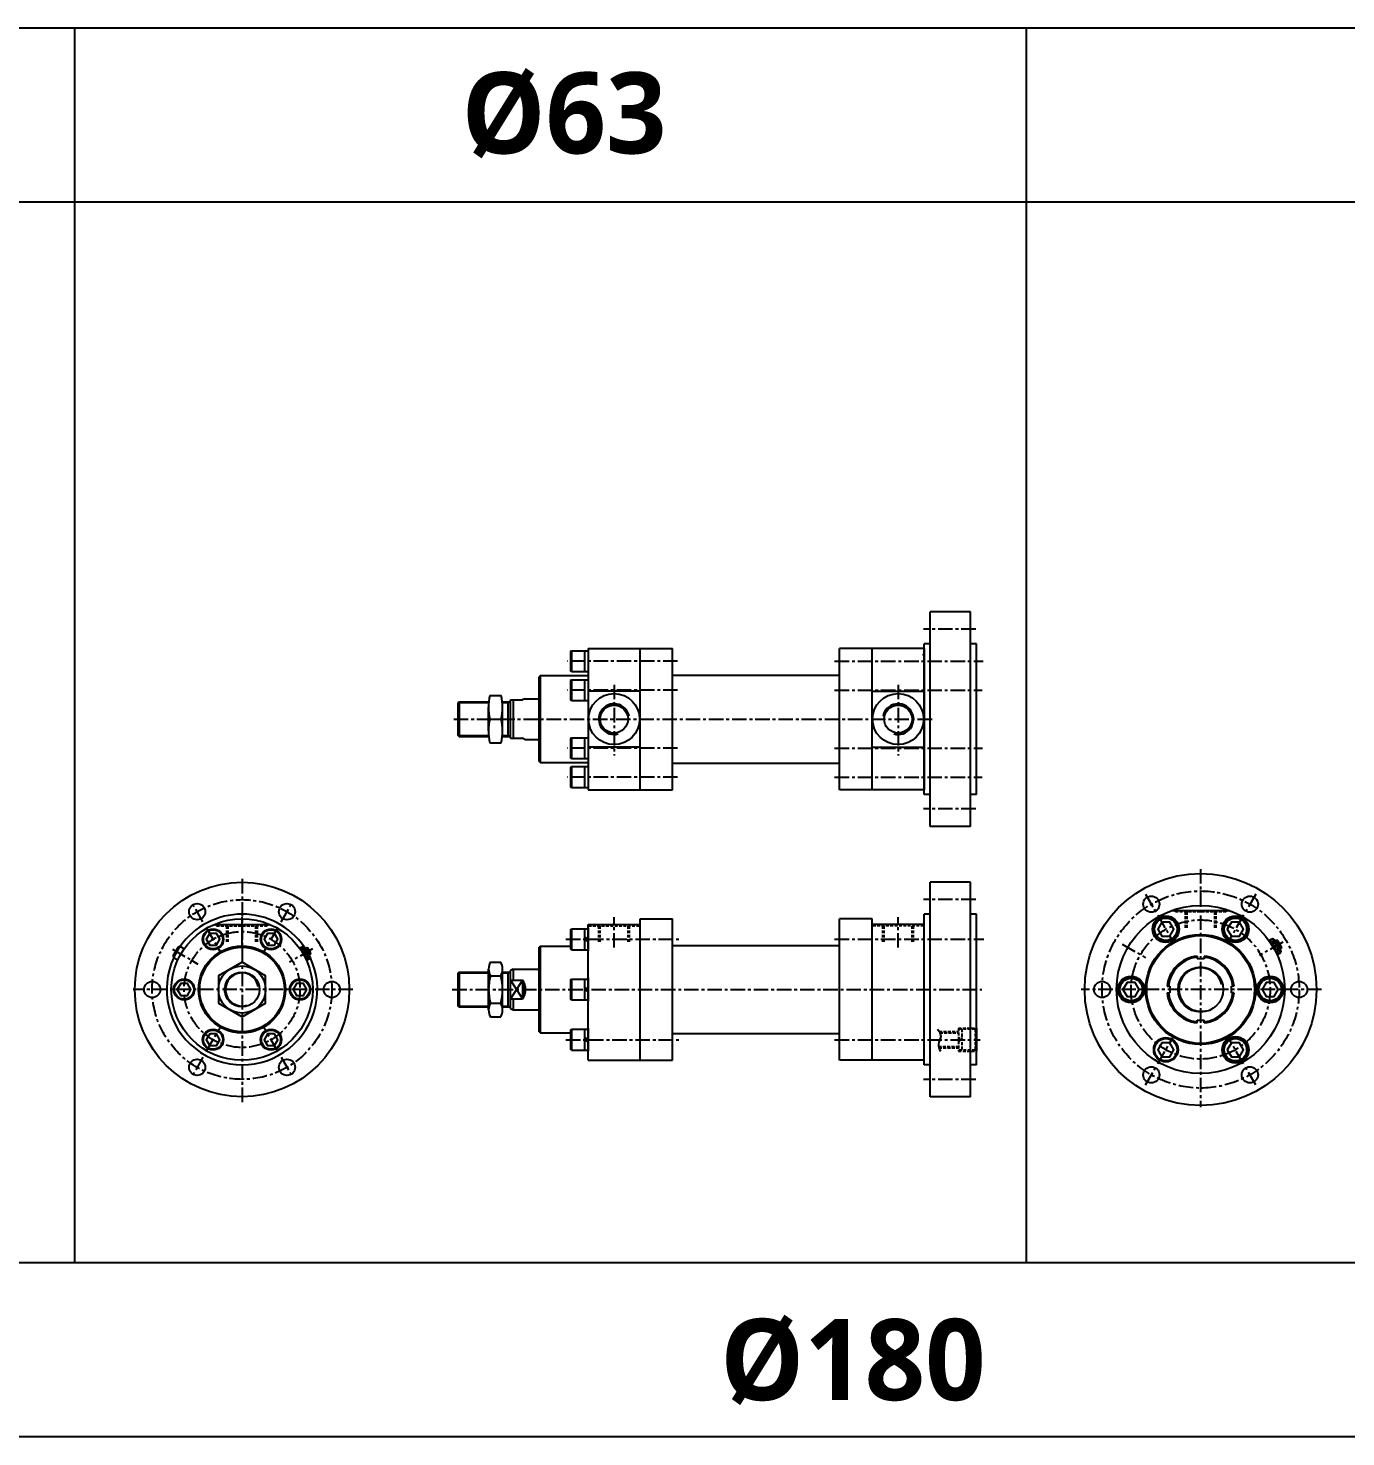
# Model space of a CAD drawing. Extents: x 0 to 8675, y 0 to 2968.
# Drawn here: x 1602 to 2738, y 1753 to 2968 of the extents above; entities that cross this region are included whole.
import ezdxf

# ---------------------------------------------------------------- set-up
doc = ezdxf.new("R2010")
doc.units = 0
doc.header["$LTSCALE"] = 5
doc.header["$MEASUREMENT"] = 0
doc.header["$PDMODE"] = 34
doc.linetypes.add('CENTERX2', pattern=[4, 2.5, -0.5, 0.5, -0.5])
doc.linetypes.add('HIDDENX2', pattern=[0.75, 0.5, -0.25])
doc.layers.get('0').update_dxf_attribs({"linetype": 'CONTINUOUS'})
doc.layers.get('Defpoints').update_dxf_attribs({"linetype": 'CONTINUOUS'})
for name, color, linetype in [('CEN', 1, 'CENTERX2'), ('DIM', 3, 'CONTINUOUS'), ('HID', 2, 'HIDDENX2'), ('ML', 3, 'CONTINUOUS'), ('테두리', 7, 'CONTINUOUS')]:
    doc.layers.add(name, color=color, linetype=linetype)
doc.styles.add('문자', font='romans.shx')

msp = doc.modelspace()

# ---------------------------------------------------------------- linework, layer by layer
for p, q in [((6960.848347812947, 2967.767003144148), (-1.818989403545856e-12, 2967.767003144147)), ((1642, 1902.661966327838), (1641.999999999998, 2967.767003144148)), ((2463.000000000002, 1902.661966327838), (2463, 2967.767003144148)), ((6960.848347812951, 2817.767003144148), (-1.818989403545856e-12, 2817.767003144148)), ((8674.518919632561, 1902.661966327838), (0, 1902.661966327838)), ((8674.518919632561, 1752.661966327838), (0, 1752.661966327838))]:
    msp.add_line(p, q)
at = {"layer": 'CEN'}
for p, q in [((2419.160635654976, 2449.254113872071), (2374.100254936744, 2449.254113872071)), ((2162.014815314526, 2421.754113872071), (2066.751139422408, 2421.754113872071)), ((2297.431299253694, 2421.754113872071), (2425.467251362925, 2421.754113872071)), ((2162.014815314526, 2396.754113872062), (2066.751139422408, 2396.754113872062)), ((2107.223057284109, 2401.391183779927), (2107.223057284109, 2340.391183779927)), ((2297.431299253694, 2396.754113872062), (2424.778123168608, 2396.754113872062)), ((2352.223057284109, 2401.391183779927), (2352.223057284109, 2340.391183779927)), ((1968.952797617059, 2371.754113872071), (2382.139890445378, 2371.754113872071)), ((2162.014815314526, 2346.75411387208), (2066.751139422408, 2346.75411387208)), ((2297.431299253694, 2346.75411387208), (2425.057648680342, 2346.75411387208)), ((2162.014815314526, 2321.754113872071), (2066.751139422408, 2321.754113872071)), ((2297.431299253694, 2321.754113872071), (2424.628670647526, 2321.754113872071)), ((2419.160635654976, 2294.254113872071), (2374.100254936744, 2294.254113872071)), ((2613.122918861354, 2242.378995064578), (2613.122918861354, 2037.115780381768)), ((1786.299037955141, 2233.860923427364), (1786.299037955141, 2041.218689440791)), ((1752.549037955141, 2196.975075609041), (1742.549037955141, 2214.29558368473)), ((1820.049037955141, 2196.975075609041), (1830.049037955141, 2214.29558368473)), ((2419.160635654976, 2216.018360853591), (2374.100254936744, 2216.018360853591)), ((2565.622918861354, 2220.790774213112), (2575.622918861354, 2203.470266137424)), ((2660.622918861354, 2220.790774213112), (2650.622918861354, 2203.470266137424)), ((1786.299037955141, 2174.654529673012), (1786.299037955141, 2200.980871790705)), ((2107.223057284109, 2174.654529673012), (2107.223057284109, 2200.980871790705)), ((2352.223057284109, 2174.654529673012), (2352.223057284109, 2200.980871790705)), ((2576.080184279825, 2202.678259200089), (2590.165653442884, 2178.281510961227)), ((2650.165653442884, 2202.678259200089), (2636.080184279825, 2178.281510961227)), ((1755.46973730147, 2191.916275947567), (1767.128338608813, 2171.72298613806)), ((1817.128338608813, 2191.916275947567), (1805.46973730147, 2171.72298613806)), ((2065.637021584227, 2181.819631042813), (2162.945555235583, 2181.819631042813)), ((2297.431299253694, 2181.819631042813), (2426.227766630071, 2181.819631042813)), ((1881.812837235893, 2138.518360853591), (1692.360135553252, 2138.518360853591)), ((1967.647731915746, 2138.518360853591), (2424.395308126266, 2138.518360853591)), ((2717.308732667392, 2138.518360853591), (2510.115602809043, 2138.518360853591)), ((1755.46973730147, 2085.120445759616), (1767.128338608813, 2105.313735569123)), ((1817.128338608813, 2085.120445759616), (1805.46973730147, 2105.313735569123)), ((2065.637021584227, 2095.21709066437), (2162.945555235583, 2095.21709066437)), ((2297.431299253694, 2095.21709066437), (2422.905921696531, 2095.21709066437)), ((2576.080184279825, 2074.358462507094), (2590.165653442884, 2098.755210745956)), ((2650.165653442882, 2074.358462507094), (2636.080184279825, 2098.755210745956)), ((1752.549037955141, 2080.061646098142), (1742.549037955141, 2062.741138022453)), ((1820.049037955141, 2080.061646098142), (1830.049037955141, 2062.741138022453)), ((2565.622918861354, 2056.245947494071), (2575.622918861354, 2073.566455569759)), ((2660.622918861354, 2056.24594749407), (2650.622918861354, 2073.566455569759)), ((2419.160635654976, 2061.018360853591), (2374.100254936744, 2061.018360853591))]:
    msp.add_line(p, q, dxfattribs=at)
at = {"layer": 'CEN', "color": 1}
for p, q in [((2545.557351952279, 2177.527359096496), (2565.557351952279, 2165.980353712703)), ((2683.938617465426, 2179.403823505504), (2663.938617465426, 2167.856818121712)), ((1726.173836299104, 2173.231662214786), (1748.188788256788, 2160.52132377582)), ((1847.155444415692, 2173.653823505504), (1827.155444415692, 2162.106818121712))]:
    msp.add_line(p, q, dxfattribs=at)
at = {"layer": 'CEN'}
for centre, radius in [((1786.299037955141, 2138.518360853591), 77.50000000000003), ((2613.122918861354, 2138.518360853591), 84.99999999999932), ((1786.299037955141, 2138.518360853591), 50), ((2613.122918861354, 2138.518360853591), 60)]:
    msp.add_circle(centre, radius, dxfattribs=at)
at = {"layer": 'Defpoints', "color": 0, "linetype": 'ByBlock'}
for p in [(2419.723057284109, 2436.754113872071), (2419.723057284109, 2306.754113872071), (2419.723057284109, 2203.518360853591), (2017.723057284109, 2122.018360853591), (2419.723057284109, 2073.518360853591)]:
    msp.add_point(p, dxfattribs=at)
at = {"layer": 'DIM'}
msp.add_spline([(2386.265288275468, 2104.381940704077), (2388.943126677181, 2097.882439118795), (2386.902868748763, 2091.382936193437), (2388.688093660103, 2085.393199963893)], degree=3, dxfattribs=at)
at = {"layer": 'HID'}
for p, q in [((2374.223057284109, 2426.754113872071), (2374.223057284109, 2427.754113872071)), ((2374.223057284109, 2426.754113872071), (2374.223057284109, 2427.754113872071)), ((2374.223057284109, 2426.754113872071), (2374.223057284109, 2427.754113872071)), ((2591.122918861354, 2206.518360853591), (2591.122918861354, 2205.518360853591)), ((2635.122918861354, 2205.518360853591), (2591.122918861354, 2205.518360853591)), ((2599.872918861354, 2205.518360853591), (2599.872918861354, 2191.518360853591)), ((2601.122918861354, 2205.518360853591), (2601.122918861354, 2191.518360853591)), ((2625.122918861354, 2205.518360853591), (2625.122918861354, 2191.518360853591)), ((2626.372918861354, 2205.518360853591), (2626.372918861354, 2191.518360853591)), ((2635.122918861354, 2206.518360853591), (2635.122918861354, 2205.518360853591)), ((2635.122918861354, 2206.518360853591), (2635.122918861354, 2205.518360853591)), ((1764.299037955141, 2193.518360853591), (1764.299037955141, 2194.518360853591)), ((1764.299037955141, 2193.518360853591), (1808.299037955141, 2193.518360853591)), ((1773.049037955141, 2179.518360853591), (1773.049037955141, 2193.518360853591)), ((1774.299037955141, 2179.518360853591), (1774.299037955141, 2193.518360853591)), ((1798.299037955141, 2179.518360853591), (1798.299037955141, 2193.518360853591)), ((1799.549037955141, 2179.518360853591), (1799.549037955141, 2193.518360853591)), ((1808.299037955141, 2193.518360853591), (1808.299037955141, 2194.518360853591)), ((2085.223057284109, 2193.518360853591), (2085.223057284109, 2194.518360853591)), ((2085.223057284109, 2193.518360853591), (2129.223057284109, 2193.518360853591)), ((2093.973057284109, 2179.518360853591), (2093.973057284109, 2193.518360853591)), ((2095.223057284109, 2179.518360853591), (2095.223057284109, 2193.518360853591)), ((2119.223057284109, 2179.518360853591), (2119.223057284109, 2193.518360853591)), ((2120.473057284109, 2179.518360853591), (2120.473057284109, 2193.518360853591)), ((2129.223057284109, 2193.518360853591), (2129.223057284109, 2194.518360853591)), ((2330.223057284109, 2193.518360853591), (2330.223057284109, 2194.518360853591)), ((2374.223057284109, 2193.518360853591), (2330.223057284109, 2193.518360853591)), ((2338.973057284109, 2179.518360853591), (2338.973057284109, 2193.518360853591)), ((2340.223057284109, 2179.518360853591), (2340.223057284109, 2193.518360853591)), ((2364.223057284109, 2179.518360853591), (2364.223057284109, 2193.518360853591)), ((2365.473057284109, 2179.518360853591), (2365.473057284109, 2193.518360853591)), ((2374.223057284109, 2193.518360853591), (2374.223057284109, 2194.518360853591)), ((2374.223057284109, 2193.518360853591), (2374.223057284109, 2194.518360853591)), ((2374.223057284109, 2193.518360853591), (2374.223057284109, 2194.518360853591)), ((2387.636991743151, 2102.21709066437), (2404.223057284109, 2102.21709066437)), ((2404.223057284109, 2105.21709066437), (2404.223057284109, 2085.21709066437)), ((2404.223057284109, 2105.21709066437), (2419.723057284109, 2105.21709066437)), ((2418.52305728411, 2104.21709066437), (2404.223057284109, 2104.21709066437)), ((2407.223057284109, 2104.21709066437), (2407.223057284109, 2086.21709066437)), ((2418.52305728411, 2104.21709066437), (2418.52305728411, 2086.21709066437)), ((2419.223057284109, 2103.517090664369), (2418.52305728411, 2104.21709066437)), ((2419.223057284109, 2103.517090664369), (2419.223057284109, 2086.917090664369)), ((2388.169170120733, 2101.21709066437), (2404.223057284109, 2101.21709066437)), ((2404.223057284109, 2095.005165055079), (2407.223057284109, 2097.601404236515)), ((2404.223057284109, 2093.116046335743), (2407.223057284109, 2095.712285517178)), ((2387.093139271465, 2089.21709066437), (2404.223057284109, 2089.21709066437)), ((2387.40489275762, 2088.21709066437), (2404.223057284109, 2088.21709066437)), ((2418.52305728411, 2086.21709066437), (2404.223057284109, 2086.21709066437)), ((2404.223057284109, 2085.21709066437), (2419.723057284109, 2085.21709066437)), ((2418.52305728411, 2086.21709066437), (2419.223057284109, 2086.917090664369))]:
    msp.add_line(p, q, dxfattribs=at)
at = {"layer": 'ML'}
for p, q in [((2379.723057284109, 2279.254113872071), (2379.723057284109, 2464.254113872071)), ((2414.723057284109, 2464.254113872071), (2379.723057284109, 2464.254113872071)), ((2414.723057284109, 2279.254113872071), (2414.723057284109, 2464.254113872071)), ((2069.723057284109, 2430.054113872071), (2070.42305728411, 2430.754113872071)), ((2070.42305728411, 2430.754113872071), (2070.42305728411, 2412.754113872071)), ((2070.42305728411, 2430.754113872071), (2084.723057284109, 2430.754113872071)), ((2081.723057284109, 2430.754113872071), (2081.723057284109, 2412.754113872071)), ((2084.723057284109, 2432.754113872071), (2157.723057284109, 2432.754113872071)), ((2084.723057284109, 2432.754113872071), (2084.723057284109, 2310.754113872071)), ((2129.723057284109, 2310.754113872071), (2129.723057284109, 2432.754113872071)), ((2157.723057284109, 2310.754113872071), (2157.723057284109, 2432.754113872071)), ((2157.723057284109, 2310.754113872071), (2157.723057284109, 2432.754113872071)), ((2374.723057284109, 2432.754113872071), (2301.723057284109, 2432.754113872071)), ((2301.723057284109, 2310.754113872071), (2301.723057284109, 2432.754113872071)), ((2301.723057284109, 2310.754113872071), (2301.723057284109, 2432.754113872071)), ((2301.723057284109, 2310.754113872071), (2301.723057284109, 2432.754113872071)), ((2329.723057284109, 2310.754113872071), (2329.723057284109, 2432.754113872071)), ((2329.723057284109, 2310.754113872071), (2329.723057284109, 2432.754113872071)), ((2329.723057284109, 2310.754113872071), (2329.723057284109, 2432.754113872071)), ((2374.723057284109, 2306.754113872071), (2374.723057284109, 2436.754113872071)), ((2379.723057284109, 2436.754113872071), (2374.723057284109, 2436.754113872071)), ((2374.723057284109, 2432.754113872071), (2374.723057284109, 2310.754113872071)), ((2374.723057284109, 2310.754113872071), (2374.723057284109, 2432.754113872071)), ((2419.723057284109, 2436.754113872071), (2414.723057284109, 2436.754113872071)), ((2419.723057284109, 2306.754113872071), (2419.723057284109, 2436.754113872071)), ((2069.723057284109, 2430.054113872071), (2069.723057284109, 2413.454113872071)), ((2374.723057284109, 2310.754113872071), (2374.723057284109, 2427.754113872071)), ((2374.723057284109, 2310.754113872071), (2374.723057284109, 2427.754113872071)), ((2374.723057284109, 2310.754113872071), (2374.723057284109, 2427.754113872071)), ((2374.723057284109, 2310.754113872071), (2374.723057284109, 2427.754113872071)), ((2043.723057284109, 2409.254113872071), (2042.723057284109, 2408.254113872071)), ((2042.723057284109, 2335.254113872071), (2042.723057284109, 2408.254113872071)), ((2043.723057284109, 2334.254113872071), (2043.723057284109, 2409.254113872071)), ((2043.723057284109, 2409.254113872071), (2084.723057284109, 2409.254113872071)), ((2070.42305728411, 2412.754113872071), (2069.723057284109, 2413.454113872071)), ((2070.42305728411, 2412.754113872071), (2084.723057284109, 2412.754113872071)), ((2157.723057284109, 2409.754113872071), (2301.723057284109, 2409.754113872071)), ((2069.723057284109, 2405.054113872062), (2070.42305728411, 2405.754113872062)), ((2069.723057284109, 2405.054113872062), (2069.723057284109, 2388.454113872062)), ((2070.42305728411, 2405.754113872062), (2070.42305728411, 2387.754113872062)), ((2070.42305728411, 2405.754113872062), (2084.723057284109, 2405.754113872062)), ((2081.723057284109, 2405.754113872062), (2081.723057284109, 2387.754113872062)), ((2129.723057284109, 2395.940887116967), (2084.723057284109, 2395.940887116967)), ((2329.723057284109, 2395.940887116967), (2374.723057284109, 2395.940887116967)), ((1973.473057284109, 2386.754113872071), (1972.723057284109, 2386.004113872071)), ((1972.723057284109, 2357.504113872071), (1972.723057284109, 2386.004113872071)), ((1973.473057284109, 2386.754113872071), (1973.473057284109, 2356.754113872071)), ((1973.473057284109, 2386.754113872071), (1999.129264109119, 2386.754113872071)), ((1998.906180579057, 2361.57751688164), (1998.906180579057, 2381.93071085823)), ((1999.906180579057, 2392.105710861005), (2009.906180579057, 2392.105710861005)), ((2010.683097048995, 2386.754113872071), (2017.723057284109, 2386.754113872071)), ((2010.906180579057, 2361.57751688164), (2010.906180579057, 2381.93071085823)), ((2015.723057284109, 2356.754113872071), (2015.723057284109, 2386.754113872071)), ((2017.723057284109, 2355.254113872071), (2017.723057284109, 2388.254113872071)), ((2017.723057284109, 2388.254113872071), (2028.345997762812, 2388.254113872071)), ((2020.223057284109, 2388.254113872071), (2020.223057284109, 2371.754113872071)), ((2030.304109292916, 2389.254113872071), (2028.345997762812, 2388.254113872071)), ((2030.304109292916, 2389.254113872071), (2042.723057284109, 2389.254113872071)), ((2070.42305728411, 2387.754113872062), (2069.723057284109, 2388.454113872062)), ((2070.42305728411, 2387.754113872062), (2084.723057284109, 2387.754113872062)), ((1999.906180579057, 2371.754113872071), (2009.906180579057, 2371.754113872071)), ((2020.223057284109, 2371.754113872071), (2020.223057284109, 2355.254113872071)), ((1973.473057284109, 2356.754113872071), (1972.723057284109, 2357.504113872071)), ((1972.723057284109, 2357.504113872071), (1973.473057284109, 2356.754113872071)), ((1973.473057284109, 2356.754113872071), (1998.988844311605, 2356.754113872071)), ((1973.473057284109, 2356.754113872071), (1999.129264109119, 2356.754113872071)), ((1999.906180579057, 2351.402516883137), (2009.906180579057, 2351.402516883137)), ((2010.683097048995, 2356.754113872071), (2017.723057284109, 2356.754113872071)), ((2010.988844311605, 2356.754113872071), (2017.723057284109, 2356.754113872071)), ((2017.723057284109, 2355.254113872071), (2028.345997762812, 2355.254113872071)), ((2030.304109292916, 2354.254113872071), (2028.345997762812, 2355.254113872071)), ((2030.304109292916, 2354.254113872071), (2042.723057284109, 2354.254113872071)), ((2069.723057284109, 2355.05411387208), (2070.42305728411, 2355.75411387208)), ((2069.723057284109, 2355.05411387208), (2069.723057284109, 2338.45411387208)), ((2070.42305728411, 2355.75411387208), (2070.42305728411, 2337.75411387208)), ((2070.42305728411, 2355.75411387208), (2084.723057284109, 2355.75411387208)), ((2081.723057284109, 2355.75411387208), (2081.723057284109, 2337.75411387208)), ((2129.723057284109, 2347.567340627175), (2084.723057284109, 2347.567340627175)), ((2329.723057284109, 2347.567340627175), (2374.723057284109, 2347.567340627175)), ((2042.723057284109, 2335.254113872071), (2043.723057284109, 2334.254113872071)), ((2043.723057284109, 2334.254113872071), (2084.723057284109, 2334.254113872071)), ((2070.42305728411, 2337.75411387208), (2069.723057284109, 2338.45411387208)), ((2070.42305728411, 2337.75411387208), (2084.723057284109, 2337.75411387208)), ((2157.723057284109, 2333.754113872071), (2301.723057284109, 2333.754113872071)), ((2069.723057284109, 2330.054113872071), (2070.42305728411, 2330.754113872071)), ((2069.723057284109, 2330.054113872071), (2069.723057284109, 2313.454113872071)), ((2070.42305728411, 2330.754113872071), (2070.42305728411, 2312.754113872071)), ((2070.42305728411, 2330.754113872071), (2084.723057284109, 2330.754113872071)), ((2081.723057284109, 2330.754113872071), (2081.723057284109, 2312.754113872071)), ((2084.723057284109, 2331.754113872071), (2084.723057284109, 2311.754113872071)), ((2070.42305728411, 2312.754113872071), (2069.723057284109, 2313.454113872071)), ((2070.42305728411, 2312.754113872071), (2084.723057284109, 2312.754113872071)), ((2084.723057284109, 2310.754113872071), (2157.723057284109, 2310.754113872071)), ((2374.723057284109, 2310.754113872071), (2301.723057284109, 2310.754113872071)), ((2379.723057284109, 2306.754113872071), (2374.723057284109, 2306.754113872071)), ((2419.723057284109, 2306.754113872071), (2414.723057284109, 2306.754113872071)), ((2414.723057284109, 2279.254113872071), (2379.723057284109, 2279.254113872071)), ((2379.723057284109, 2046.018360853591), (2379.723057284109, 2231.018360853591)), ((2414.723057284109, 2231.018360853591), (2379.723057284109, 2231.018360853591)), ((2414.723057284109, 2046.018360853592), (2414.723057284109, 2231.018360853591)), ((2129.723057284109, 2077.518360853591), (2129.723057284109, 2199.518360853591)), ((2129.723057284109, 2199.518360853591), (2157.723057284109, 2199.518360853591)), ((2157.723057284109, 2077.518360853591), (2157.723057284109, 2199.518360853591)), ((2157.723057284109, 2077.518360853591), (2157.723057284109, 2199.518360853591)), ((2301.723057284109, 2077.518360853591), (2301.723057284109, 2199.518360853591)), ((2329.723057284109, 2199.518360853591), (2301.723057284109, 2199.518360853591)), ((2301.723057284109, 2077.518360853591), (2301.723057284109, 2199.518360853591)), ((2329.723057284109, 2077.518360853591), (2329.723057284109, 2199.518360853591)), ((2329.723057284109, 2077.518360853591), (2329.723057284109, 2199.518360853591)), ((2374.723057284109, 2073.518360853591), (2374.723057284109, 2203.518360853591)), ((2379.723057284109, 2203.518360853591), (2374.723057284109, 2203.518360853591)), ((2374.723057284109, 2077.518360853591), (2374.723057284109, 2199.518360853591)), ((2419.723057284109, 2203.518360853591), (2414.723057284109, 2203.518360853591)), ((2419.723057284109, 2073.518360853591), (2419.723057284109, 2203.518360853591)), ((2638.267500782715, 2206.518360853591), (2587.978336939994, 2206.518360853591)), ((1762.112264710246, 2194.518360853591), (1810.485811200038, 2194.518360853591)), ((2069.723057284109, 2190.119631042814), (2070.42305728411, 2190.819631042813)), ((2069.723057284109, 2190.119631042814), (2069.723057284109, 2173.519631042813)), ((2070.42305728411, 2190.819631042813), (2070.42305728411, 2172.819631042813)), ((2070.42305728411, 2190.819631042813), (2084.723057284109, 2190.819631042813)), ((2081.723057284109, 2190.819631042813), (2081.723057284109, 2172.819631042813)), ((2084.723057284109, 2194.518360853591), (2129.723057284109, 2194.518360853591)), ((2084.723057284109, 2077.518360853591), (2084.723057284109, 2194.518360853591)), ((2084.723057284109, 2191.819631042813), (2084.723057284109, 2171.819631042813)), ((2374.723057284109, 2194.518360853591), (2329.723057284109, 2194.518360853591)), ((2374.723057284109, 2077.518360853591), (2374.723057284109, 2194.518360853591)), ((2374.723057284109, 2077.518360853591), (2374.723057284109, 2194.518360853591)), ((2374.723057284109, 2077.518360853591), (2374.723057284109, 2194.518360853591)), ((2374.723057284109, 2077.518360853591), (2374.723057284109, 2194.518360853591)), ((1726.891361305368, 2167.621246536562), (1731.391361305368, 2175.415475170621)), ((1732.757386709154, 2175.781500574406), (1727.257386709154, 2166.255221132777)), ((1731.391361305368, 2175.415475170621), (1732.757386709154, 2175.781500574406)), ((1732.757386709154, 2175.781500574406), (1736.513664341886, 2173.612812671997)), ((1838.724663797346, 2175.714513276298), (1835.778623984444, 2174.013616397276)), ((1838.887573547492, 2175.670861740307), (1836.186216693071, 2174.11123263323)), ((1840.09068920113, 2175.348487872514), (1838.724663797346, 2175.714513276298)), ((1845.09068920113, 2166.68823383467), (1840.09068920113, 2175.348487872514)), ((2043.723057284109, 2176.018360853591), (2042.723057284109, 2175.018360853591)), ((2043.723057284109, 2176.018360853591), (2069.723057284109, 2176.018360853591)), ((2043.723057284109, 2101.018360853591), (2043.723057284109, 2176.018360853591)), ((2084.723057284109, 2181.607705433524), (2081.723057284109, 2184.203944614959)), ((2084.723057284109, 2179.718586714187), (2081.723057284109, 2182.314825895622)), ((2157.723057284109, 2176.518360853591), (2301.723057284109, 2176.518360853591)), ((2675.007836847079, 2182.330538680083), (2672.116418523319, 2180.66117753252)), ((2675.074841110292, 2182.312584941866), (2672.434285898224, 2180.788059679368)), ((2676.373862250863, 2181.964513276298), (2675.007836847079, 2182.330538680083)), ((2678.96024969184, 2177.484758820468), (2675.496148076703, 2175.484758820469)), ((2679.787474809887, 2176.051962886714), (2676.323373194749, 2174.051962886714)), ((2676.373862250863, 2181.964513276298), (2682.373862250863, 2171.572208430885)), ((2678.67290035654, 2180.982462468729), (2677.373862250863, 2180.232462468729)), ((2682.67290035654, 2174.054259238454), (2678.67290035654, 2180.982462468729)), ((2679.355913058433, 2180.799449766837), (2678.67290035654, 2180.982462468729)), ((2679.355913058433, 2180.799449766837), (2682.855913058433, 2174.737271940346)), ((1726.891361305368, 2167.621246536562), (1727.257386709154, 2166.255221132777)), ((1727.257386709154, 2166.255221132777), (1731.013664341886, 2164.086533230368)), ((1841.99552618812, 2172.049213430912), (1838.531424572982, 2170.049213430912)), ((1843.185852214141, 2169.987508276271), (1839.721750599003, 2167.987508276271)), ((1842.389727306807, 2174.366437064945), (1841.09068920113, 2173.616437064945)), ((1844.768315333336, 2165.485118181031), (1841.732749154822, 2163.732533230723)), ((1844.724663797346, 2165.322208430885), (1841.778623984444, 2163.621311551863)), ((1845.389727306807, 2169.170284642238), (1842.389727306807, 2174.366437064945)), ((1843.0727400087, 2174.183424363053), (1842.389727306807, 2174.366437064945)), ((1845.5727400087, 2169.853297344131), (1843.0727400087, 2174.183424363053)), ((1845.389727306807, 2169.170284642238), (1844.09068920113, 2168.420284642238)), ((1845.09068920113, 2166.68823383467), (1844.724663797346, 2165.322208430885)), ((1845.5727400087, 2169.853297344131), (1845.389727306807, 2169.170284642238)), ((2042.723057284109, 2102.018360853591), (2042.723057284109, 2175.018360853591)), ((2070.42305728411, 2172.819631042813), (2069.723057284109, 2173.519631042813)), ((2070.42305728411, 2172.819631042813), (2084.723057284109, 2172.819631042813)), ((2610.122918861354, 2167.362771057303), (2610.122918861354, 2165.018360853591)), ((2616.122918861354, 2165.018360853591), (2610.122918861354, 2165.018360853591)), ((2616.122918861354, 2167.362771057303), (2616.122918861354, 2165.018360853591)), ((2682.007836847079, 2170.2061830271), (2679.116418523319, 2168.536821879537)), ((2682.025790585296, 2170.273187290312), (2679.385235373227, 2168.748662027815)), ((2682.67290035654, 2174.054259238454), (2681.373862250863, 2173.304259238454)), ((2682.373862250863, 2171.572208430885), (2682.007836847079, 2170.2061830271)), ((2682.855913058433, 2174.737271940346), (2682.67290035654, 2174.054259238454)), ((1973.473057284109, 2153.518360853591), (1972.723057284109, 2152.768360853591)), ((1972.723057284109, 2124.268360853591), (1972.723057284109, 2152.768360853591)), ((1973.473057284109, 2153.518360853591), (1998.988844311605, 2153.518360853591)), ((1973.473057284109, 2153.518360853591), (1973.473057284109, 2123.518360853591)), ((1998.988844311605, 2120.893360853591), (1998.988844311605, 2156.143360853591)), ((2000.488844311605, 2162.018360853591), (2009.488844311605, 2162.018360853591)), ((2010.988844311605, 2120.893360853591), (2010.988844311605, 2156.143360853591)), ((2010.988844311605, 2120.893360853591), (2010.988844311605, 2156.143360853591)), ((2010.988844311605, 2153.518360853591), (2017.723057284109, 2153.518360853591)), ((2015.723057284109, 2123.518360853591), (2015.723057284109, 2153.518360853591)), ((2020.223057284109, 2156.018360853591), (2017.723057284109, 2155.018360853591)), ((2017.723057284109, 2122.018360853591), (2017.723057284109, 2155.018360853591)), ((2020.223057284109, 2156.018360853591), (2042.723057284109, 2156.018360853591)), ((2020.223057284109, 2156.018360853591), (2020.223057284109, 2146.623425963943)), ((2000.488844311605, 2150.268360853591), (2009.488844311605, 2150.268360853591)), ((2017.723057284109, 2146.623425963943), (2028.345997762812, 2146.623425963943)), ((2028.345997762812, 2146.623425963943), (2028.345997762812, 2130.413295743239)), ((2069.723057284109, 2146.818360853591), (2070.42305728411, 2147.518360853591)), ((2069.723057284109, 2146.818360853591), (2069.723057284109, 2130.218360853592)), ((2070.42305728411, 2147.518360853591), (2070.42305728411, 2129.518360853591)), ((2070.42305728411, 2147.518360853591), (2084.723057284109, 2147.518360853591)), ((2081.723057284109, 2147.518360853591), (2081.723057284109, 2129.518360853592)), ((2084.723057284109, 2138.306435244302), (2081.723057284109, 2140.902674425737)), ((2084.723057284109, 2136.417316524965), (2081.723057284109, 2139.0135557064)), ((2084.723057284109, 2148.518360853591), (2084.723057284109, 2128.518360853591)), ((2584.278508657642, 2141.518360853591), (2586.622918861354, 2141.518360853591)), ((2586.622918861354, 2141.518360853591), (2586.622918861354, 2135.518360853591)), ((2641.967329065066, 2141.518360853591), (2639.622918861354, 2141.518360853591)), ((2639.622918861354, 2135.518360853591), (2639.622918861354, 2141.518360853592)), ((2000.488844311605, 2126.768360853591), (2009.488844311605, 2126.768360853591)), ((2017.723057284109, 2130.413295743239), (2028.345997762812, 2130.413295743239)), ((2020.223057284109, 2130.413295743239), (2020.223057284109, 2121.018360853591)), ((2070.42305728411, 2129.518360853591), (2069.723057284109, 2130.218360853592)), ((2070.42305728411, 2129.518360853591), (2084.723057284109, 2129.518360853591)), ((2584.278508657642, 2135.518360853591), (2586.622918861354, 2135.518360853591)), ((2641.967329065066, 2135.518360853592), (2639.622918861354, 2135.518360853592)), ((1972.723057284109, 2124.268360853591), (1973.473057284109, 2123.518360853591)), ((1973.473057284109, 2123.518360853591), (1972.723057284109, 2124.268360853591)), ((1973.473057284109, 2123.518360853591), (1998.988844311605, 2123.518360853591)), ((1973.473057284109, 2123.518360853591), (1998.988844311605, 2123.518360853591)), ((2000.488844311605, 2115.018360853591), (2009.488844311605, 2115.018360853591)), ((2010.988844311605, 2123.518360853591), (2017.723057284109, 2123.518360853591)), ((2010.988844311605, 2123.518360853591), (2017.723057284109, 2123.518360853591)), ((2017.723057284109, 2122.018360853591), (2020.223057284109, 2121.018360853591)), ((2020.223057284109, 2121.018360853591), (2042.723057284109, 2121.018360853591)), ((2069.723057284109, 2103.517090664369), (2070.42305728411, 2104.21709066437)), ((2069.723057284109, 2103.517090664369), (2069.723057284109, 2086.917090664369)), ((2070.42305728411, 2104.21709066437), (2070.42305728411, 2086.21709066437)), ((2070.42305728411, 2104.21709066437), (2084.723057284109, 2104.21709066437)), ((2081.723057284109, 2104.21709066437), (2081.723057284109, 2086.21709066437)), ((2084.723057284109, 2105.21709066437), (2084.723057284109, 2085.21709066437)), ((2419.723057284109, 2105.21709066437), (2419.723057284109, 2085.21709066437)), ((2610.122918861354, 2109.673950649879), (2610.122918861354, 2112.018360853591)), ((2610.122918861354, 2112.018360853591), (2616.122918861354, 2112.018360853591)), ((2616.122918861354, 2109.673950649879), (2616.122918861354, 2112.018360853591)), ((2616.122918861354, 2110.679539039441), (2616.122918861354, 2109.673950649879)), ((2042.723057284109, 2102.018360853591), (2043.723057284109, 2101.018360853591)), ((2043.723057284109, 2101.018360853591), (2069.723057284109, 2101.018360853591)), ((2084.723057284109, 2095.005165055079), (2081.723057284109, 2097.601404236515)), ((2084.723057284109, 2093.116046335743), (2081.723057284109, 2095.712285517178)), ((2157.723057284109, 2100.518360853591), (2301.723057284109, 2100.518360853591)), ((2070.42305728411, 2086.21709066437), (2069.723057284109, 2086.917090664369)), ((2070.42305728411, 2086.21709066437), (2084.723057284109, 2086.21709066437)), ((2084.723057284109, 2077.518360853591), (2157.723057284109, 2077.518360853591)), ((2374.723057284109, 2077.518360853591), (2301.723057284109, 2077.518360853591)), ((2379.723057284109, 2073.518360853591), (2374.723057284109, 2073.518360853591)), ((2419.723057284109, 2073.518360853591), (2414.723057284109, 2073.518360853591)), ((2414.723057284109, 2046.018360853591), (2379.723057284109, 2046.018360853591))]:
    msp.add_line(p, q, dxfattribs=at)
for points in [[(2579.622918861354, 2196.542062907149), (2576.122918861354, 2190.479885080658), (2579.622918861354, 2184.417707254167), (2586.622918861354, 2184.417707254167), (2590.122918861354, 2190.479885080658), (2586.622918861354, 2196.542062907149)], [(2646.622918861354, 2196.542062907149), (2639.622918861354, 2196.542062907149), (2636.122918861354, 2190.479885080658), (2639.622918861354, 2184.417707254167), (2646.622918861354, 2184.417707254167), (2650.122918861354, 2190.479885080658)], [(1758.374037955142, 2186.885879654952), (1755.449037955141, 2181.819631042813), (1758.374037955142, 2176.753382430674), (1764.224037955142, 2176.753382430674), (1767.149037955141, 2181.819631042813), (1764.224037955142, 2186.885879654952)], [(1814.224037955142, 2186.885879654952), (1808.374037955142, 2186.885879654952), (1805.449037955141, 2181.819631042813), (1808.374037955142, 2176.753382430674), (1814.224037955142, 2176.753382430674), (1817.149037955141, 2181.819631042813)], [(1786.299037955141, 2162.018360853591), (1765.947440966207, 2150.268360853591), (1765.947440966207, 2126.768360853591), (1786.299037955141, 2115.018360853591), (1806.650634944077, 2126.768360853591), (1806.650634944077, 2150.268360853591)], [(1730.449037955141, 2138.518360853591), (1733.374037955142, 2133.452112241453), (1739.224037955142, 2133.452112241453), (1742.149037955141, 2138.518360853591), (1739.224037955142, 2143.58460946573), (1733.374037955142, 2143.58460946573)], [(1842.149037955141, 2138.518360853591), (1839.224037955142, 2143.58460946573), (1833.374037955142, 2143.58460946573), (1830.449037955141, 2138.518360853591), (1833.374037955142, 2133.452112241453), (1839.224037955142, 2133.452112241453)], [(2546.122918861354, 2138.518360853591), (2549.622918861354, 2132.4561830271), (2556.622918861354, 2132.4561830271), (2560.122918861354, 2138.518360853591), (2556.622918861354, 2144.580538680083), (2549.622918861354, 2144.580538680083)], [(2680.122918861354, 2138.518360853591), (2676.622918861354, 2144.580538680083), (2669.622918861354, 2144.580538680083), (2666.122918861354, 2138.518360853591), (2669.622918861354, 2132.4561830271), (2676.622918861354, 2132.4561830271)], [(1758.374037955142, 2090.15084205223), (1764.224037955142, 2090.15084205223), (1767.149037955141, 2095.21709066437), (1764.224037955142, 2100.283339276508), (1758.374037955142, 2100.283339276508), (1755.449037955141, 2095.21709066437)], [(1814.224037955142, 2090.15084205223), (1817.149037955141, 2095.21709066437), (1814.224037955142, 2100.283339276508), (1808.374037955142, 2100.283339276508), (1805.449037955141, 2095.21709066437), (1808.374037955142, 2090.15084205223)], [(2579.622918861354, 2080.494658800034), (2586.622918861354, 2080.494658800034), (2590.122918861354, 2086.556836626525), (2586.622918861354, 2092.619014453016), (2579.622918861354, 2092.619014453016), (2576.122918861354, 2086.556836626525)], [(2646.622918861354, 2080.494658800034), (2650.122918861354, 2086.556836626525), (2646.622918861354, 2092.619014453016), (2639.622918861354, 2092.619014453016), (2636.122918861354, 2086.556836626525), (2639.622918861354, 2080.494658800034)]]:
    msp.add_lwpolyline(points, close=True, dxfattribs=at)
for centre, radius in [((2107.223057284109, 2371.754113872071), 22), ((2107.223057284109, 2371.754113872071), 12), ((2352.223057284109, 2371.754113872071), 22), ((2352.223057284109, 2371.754113872071), 12), ((2613.122918861354, 2138.518360853591), 99.99999999999932), ((1786.299037955141, 2138.518360853591), 92.5), ((1747.549037955141, 2205.635329646886), 7), ((1825.049037955141, 2205.635329646886), 7), ((2570.622918861354, 2212.130520175268), 7), ((2655.622918861354, 2212.130520175268), 7), ((1786.299037955141, 2138.518360853591), 61), ((2613.122918861354, 2138.518360853591), 72.5), ((2583.122918861354, 2190.479885080658), 11.5), ((2583.122918861354, 2190.479885080658), 10.5), ((2583.122918861354, 2190.479885080658), 9.7), ((2643.122918861354, 2190.479885080658), 11.5), ((2643.122918861354, 2190.479885080658), 10.5), ((2643.122918861354, 2190.479885080658), 9.7), ((1761.299037955141, 2181.819631042813), 9), ((1761.299037955141, 2181.819631042813), 8.3), ((1811.299037955141, 2181.819631042813), 9), ((1811.299037955141, 2181.819631042813), 8.3), ((1786.299037955141, 2138.518360853591), 37.5), ((2613.122918861354, 2138.518360853591), 47.50000000000006), ((2613.122918861354, 2138.518360853591), 46.50000000000006), ((1786.299037955141, 2138.518360853591), 36.5), ((1786.299037955141, 2138.518360853591), 20.35159698893432), ((1786.299037955141, 2138.518360853591), 15), ((2613.122918861354, 2138.518360853591), 19.5), ((1708.799037955141, 2138.518360853591), 7), ((1736.299037955141, 2138.518360853591), 9), ((1736.299037955141, 2138.518360853591), 8.3), ((1836.299037955141, 2138.518360853591), 9), ((1836.299037955141, 2138.518360853591), 8.3), ((1863.799037955141, 2138.518360853591), 7), ((2528.122918861354, 2138.518360853591), 7), ((2553.122918861354, 2138.518360853591), 11.5), ((2553.122918861354, 2138.518360853591), 10.5), ((2553.122918861354, 2138.518360853591), 9.7), ((2673.122918861354, 2138.518360853591), 11.5), ((2673.122918861354, 2138.518360853591), 10.5), ((2673.122918861354, 2138.518360853591), 9.7), ((2698.122918861352, 2138.518360853591), 7), ((1761.299037955141, 2095.21709066437), 9), ((1761.299037955141, 2095.21709066437), 8.3), ((1811.299037955141, 2095.21709066437), 9), ((1811.299037955141, 2095.21709066437), 8.3), ((2583.122918861354, 2086.556836626525), 10.5), ((2583.122918861354, 2086.556836626525), 9.7), ((2643.122918861354, 2086.556836626525), 11.5), ((2643.122918861354, 2086.556836626525), 10.5), ((2643.122918861354, 2086.556836626525), 9.7), ((1747.549037955141, 2071.401392060297), 7), ((1825.049037955141, 2071.401392060297), 7), ((2570.622918861354, 2064.906201531915), 7), ((2655.622918861354, 2064.906201531915), 7)]:
    msp.add_circle(centre, radius, dxfattribs=at)
for centre, radius, start, end in [((2051.179617760261, 2381.929912366538), 52.27343718730199, 168.774856854143, 191.225143145857), ((2051.179617760255, 2381.929912366538), 52.27343718729705, 168.774856854143, 191.225143145857), ((1958.632743397853, 2381.929912366538), 52.27343718730199, 348.774856854143, 11.22514314585702), ((1958.632743397851, 2381.929912366537), 52.27343718730388, 348.774856854143, 11.22514314585702), ((2051.179617760261, 2361.578315377604), 52.27343718730199, 168.774856854143, 191.225143145857), ((2051.179617760252, 2361.578315377603), 52.27343718729302, 168.774856854143, 191.225143145857), ((1958.632743397853, 2361.578315377604), 52.27343718730199, 348.774856854143, 11.22514314585702), ((1958.632743397851, 2361.578315377604), 52.2734371873044, 348.774856854143, 11.22514314585702), ((1786.299037955141, 2138.518360853591), 65, 34.59657918448442, 145.146091647123), ((1786.299037955141, 2138.518360853591), 65, 154.8539083528892, 25.40342081551441), ((2613.122918861354, 2138.518360853591), 29, 95.9377724516202, 174.0622275484084), ((2613.122918861354, 2138.518360853591), 28, 96.15063982795468, 173.8493601720712), ((2613.122918861354, 2138.518360853591), 29, 5.937772451591572, 84.06222754837982), ((2613.122918861354, 2138.518360853591), 28, 6.150639827928782, 83.84936017204532), ((2011.244052644937, 2156.143360853592), 12.25520833333252, 151.3545600435956, 208.6454399564044), ((1998.733635978278, 2156.143360853592), 12.25520833332665, 331.3545600435955, 28.64543995640442), ((2045.759677644937, 2138.518360853591), 46.77083333333286, 165.4499900842127, 194.5500099157873), ((2045.759677644923, 2138.518360853589), 46.77083333331756, 165.4499900841874, 194.5500099157873), ((1964.218010978273, 2138.518360853591), 46.77083333333286, 345.4499900842127, 14.55000991578733), ((1964.2180109783, 2138.51836085359), 46.77083333330483, 345.4499900841874, 14.55000991581255), ((2012.550707574357, 2138.518360853591), 17.75340171855926, 332.8362000810034, 27.16379991899659), ((2016.965911837655, 2138.518360853591), 13.97134338948804, 324.5409695157952, 35.4590304842048), ((2011.244052644939, 2120.893360853592), 12.25520833333349, 151.3545600436184, 208.6454399564044), ((1998.733635978282, 2120.893360853589), 12.25520833332398, 331.3545600435955, 28.64543995640442), ((2613.122918861354, 2138.518360853591), 29, 185.9377724515916, 264.0622275483798), ((2613.122918861354, 2138.518360853591), 28, 186.1506398279288, 263.8493601720453), ((2613.122918861354, 2138.518360853591), 28, 276.1506398279547, 353.8493601720712), ((2613.122918861354, 2138.518360853591), 29, 275.9377724516202, 354.0622275484084)]:
    msp.add_arc(centre, radius, start, end, dxfattribs=at)
at = {"layer": '테두리'}
for p, q in [((1972.723057284109, 2386.004113872071), (1999.065194445144, 2386.004113872071)), ((2010.74716671297, 2386.004113872071), (2015.723057284109, 2386.004113872071)), ((2015.723057284109, 2386.004113872071), (2017.048638679458, 2386.754113872071)), ((1972.723057284109, 2357.504113872071), (1999.065194445144, 2357.504113872071)), ((2010.74716671297, 2357.504113872071), (2015.723057284109, 2357.504113872071)), ((2015.723057284109, 2357.504113872071), (2017.048638679458, 2356.754113872071)), ((1839.435046670922, 2175.524166759007), (1838.293569869309, 2170.461189862491)), ((2678.96024969184, 2177.484758820468), (2672.434285898224, 2180.788059679367)), ((2675.836732344958, 2182.108436800816), (2675.496148076703, 2175.484758820468)), ((2679.355913058433, 2180.799449766837), (2677.623862250863, 2179.799449766837)), ((2679.787474809887, 2176.051962886714), (2679.385235373227, 2168.748662027815)), ((1841.99552618812, 2172.049213430912), (1836.186216693071, 2174.11123263323)), ((1844.915010314637, 2166.032591304461), (1839.959605302674, 2167.575531844692)), ((1843.0727400087, 2174.183424363053), (1841.34068920113, 2173.183424363053)), ((1843.185852214141, 2169.987508276271), (1842.066958478916, 2163.925489073953)), ((1845.5727400087, 2169.853297344131), (1843.84068920113, 2168.853297344131)), ((2682.229938726347, 2171.03507852498), (2676.323373194749, 2174.051962886714)), ((2682.855913058433, 2174.737271940346), (2681.123862250863, 2173.737271940346)), ((1972.723057284109, 2152.768360853591), (1998.988844311605, 2152.768360853591)), ((2010.988844311605, 2152.768360853591), (2015.723057284109, 2152.768360853591)), ((2015.723057284109, 2152.768360853591), (2017.048638679458, 2153.518360853591)), ((2028.345997762812, 2146.623425963943), (2017.723057284109, 2130.413295743239)), ((2017.723057284109, 2146.623425963943), (2028.345997762812, 2130.413295743239)), ((1972.723057284109, 2124.268360853591), (1998.988844311605, 2124.268360853591)), ((2010.988844311605, 2124.268360853591), (2015.723057284109, 2124.268360853591)), ((2015.723057284109, 2124.268360853591), (2017.048638679458, 2123.518360853591))]:
    msp.add_line(p, q, dxfattribs=at)
for centre, radius, start, end in [((2107.223057284109, 2371.754113872071), 13.25, 10.72765318260816, 285.6939457687135), ((2352.223057284109, 2371.754113872071), 13.25, 254.3060542312865, 169.2723468173918), ((1786.299037955141, 2138.518360853591), 14.25, 10.37740231325246, 286.8319362089223), ((2613.122918861354, 2138.518360853591), 18.75, 13.66822956928289, 283.0143801088978), ((2000.488844311607, 2150.26836085359), 1.77635683940025e-14, 270, 327.29087991281)]:
    msp.add_arc(centre, radius, start, end, dxfattribs=at)

# ---------------------------------------------------------------- texts
at = {"char_height": 70, "attachment_point": 1, "style": '문자'}
for s, insert in [('{\\fMalgun Gothic|b1|i0|c129|p50;%%C63}', (1975.622056183705, 2929.704388679516)), ('{\\fMalgun Gothic|b1|i0|c129|p50;%%C180}', (2198.691357112324, 1854.317692135717))]:
    msp.add_mtext_dynamic_manual_height_columns(s, width=124.5326448316191, gutter_width=16, heights=[-75.56385869565219], dxfattribs=dict(at, insert=insert))

doc.saveas('drawing.dxf')
